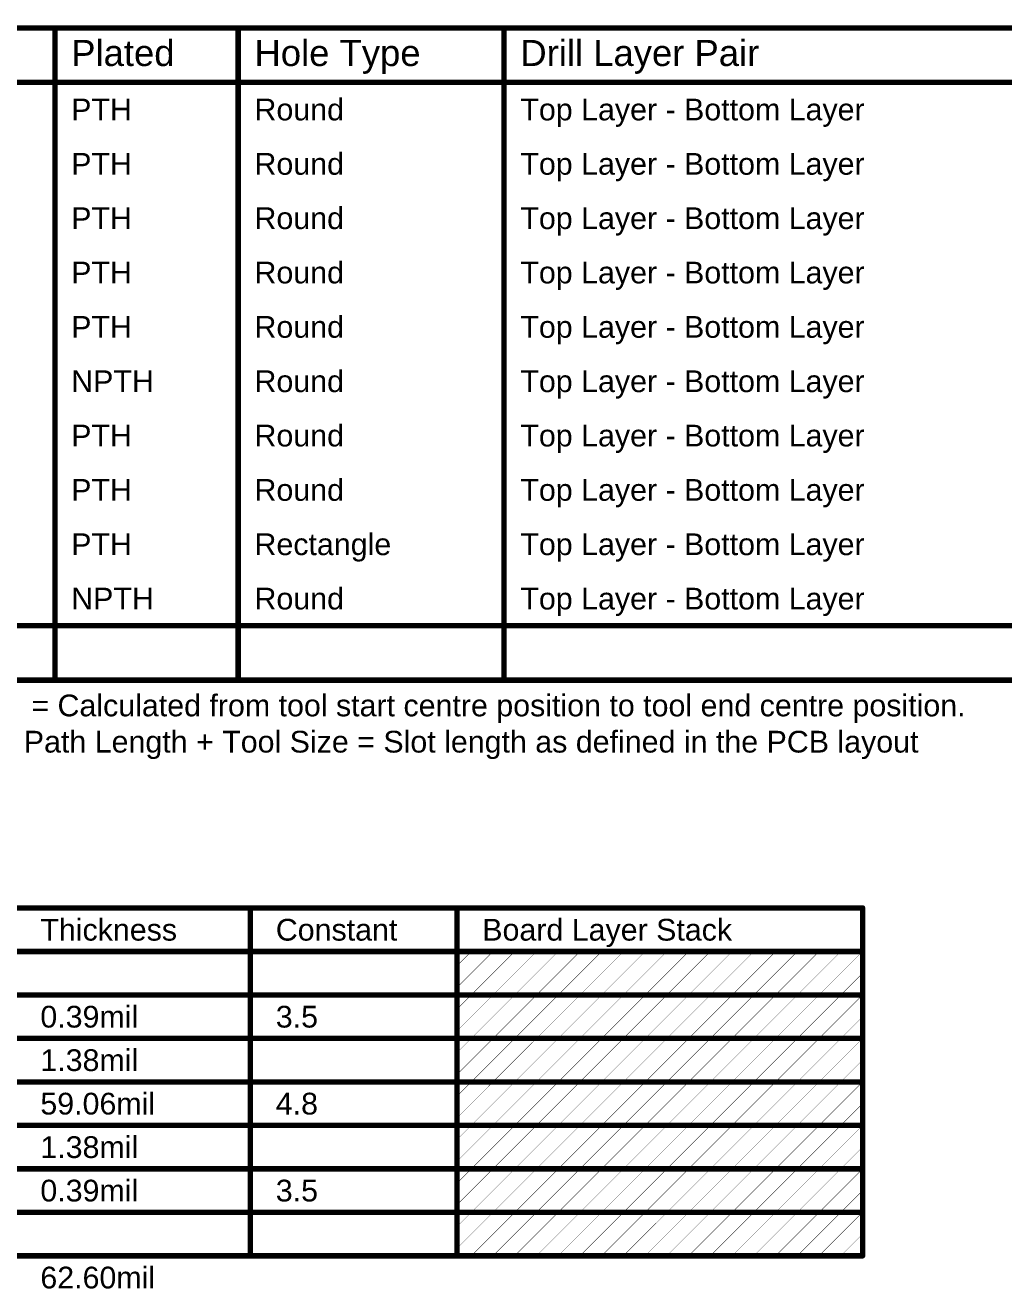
# Model space of a CAD drawing. Header units: inches. Extents: x 0 to 355, y -10 to 78.
# Drawn here: x 156.7 to 225.3, y -10.2 to 78.4 of the extents above; entities that cross this region are included whole.
import ezdxf

# ---------------------------------------------------------------- set-up
doc = ezdxf.new("R2010")
doc.units = ezdxf.units.IN
doc.layers.add('Drill Drawing', color=1, linetype='Continuous')
doc.layers.add('Fabrication', color=76, linetype='Continuous')
doc.styles.add('Arial', font='', dxfattribs={"height": 0.2})
doc.styles.get('Arial').set_extended_font_data('Arial')

msp = doc.modelspace()

# ---------------------------------------------------------------- linework, layer by layer
at = {"layer": 'Drill Drawing'}
for points in [[(100.648, 78.183, 0.381, 0.381, 0), (354.577, 78.183, 0.381, 0.381, 0)], [(158.823, 32.463, 0.381, 0.381, 0), (158.823, 78.183, 0.381, 0.381, 0)], [(171.673, 32.463, 0.381, 0.381, 0), (171.673, 78.183, 0.381, 0.381, 0)], [(190.311, 32.463, 0.381, 0.381, 0), (190.311, 78.183, 0.381, 0.381, 0)], [(100.648, 74.373, 0.381, 0.381, 0), (354.577, 74.373, 0.381, 0.381, 0)], [(100.648, 36.273, 0.381, 0.381, 0), (354.577, 36.273, 0.381, 0.381, 0)], [(100.648, 32.463, 0.381, 0.381, 0), (354.577, 32.463, 0.381, 0.381, 0)]]:
    msp.add_lwpolyline(points, format="xyseb", dxfattribs=at)
for points in [[(158.728, 78.183, 0.191, 0.191, 1), (158.919, 78.183, 0.191, 0.191, 1)], [(171.577, 78.183, 0.191, 0.191, 1), (171.768, 78.183, 0.191, 0.191, 1)], [(190.216, 78.183, 0.191, 0.191, 1), (190.406, 78.183, 0.191, 0.191, 1)], [(158.728, 32.463, 0.191, 0.191, 1), (158.919, 32.463, 0.191, 0.191, 1)], [(171.577, 32.463, 0.191, 0.191, 1), (171.768, 32.463, 0.191, 0.191, 1)], [(190.216, 32.463, 0.191, 0.191, 1), (190.406, 32.463, 0.191, 0.191, 1)]]:
    msp.add_lwpolyline(points, format="xyseb", close=True, dxfattribs=at)
at = {"layer": 'Fabrication'}
for points in [[(100.16, 16.486, 0.381, 0.381, 0), (215.445, 16.486, 0.381, 0.381, 0)], [(172.531, -7.898, 0.381, 0.381, 0), (172.531, 16.486, 0.381, 0.381, 0)], [(187.006, -7.898, 0.381, 0.381, 0), (187.006, 16.486, 0.381, 0.381, 0)], [(215.445, -7.898, 0.381, 0.381, 0), (215.445, 16.486, 0.381, 0.381, 0)], [(100.16, 13.438, 0.381, 0.381, 0), (215.445, 13.438, 0.381, 0.381, 0)], [(187.006, 10.906, 0.0254, 0.0254, 0), (189.537, 13.438, 0.0254, 0.0254, 0)], [(187.006, 12.43, 0.0254, 0.0254, 0), (188.013, 13.438, 0.0254, 0.0254, 0)], [(188.013, 10.39, 0.0254, 0.0254, 0), (191.061, 13.438, 0.0254, 0.0254, 0)], [(189.537, 10.39, 0.0254, 0.0254, 0), (192.585, 13.438, 0.0254, 0.0254, 0)], [(191.061, 10.39, 0.0254, 0.0254, 0), (194.109, 13.438, 0.0254, 0.0254, 0)], [(192.585, 10.39, 0.0254, 0.0254, 0), (195.633, 13.438, 0.0254, 0.0254, 0)], [(194.109, 10.39, 0.0254, 0.0254, 0), (197.157, 13.438, 0.0254, 0.0254, 0)], [(195.633, 10.39, 0.0254, 0.0254, 0), (198.681, 13.438, 0.0254, 0.0254, 0)], [(197.157, 10.39, 0.0254, 0.0254, 0), (200.205, 13.438, 0.0254, 0.0254, 0)], [(198.681, 10.39, 0.0254, 0.0254, 0), (201.729, 13.438, 0.0254, 0.0254, 0)], [(200.205, 10.39, 0.0254, 0.0254, 0), (203.253, 13.438, 0.0254, 0.0254, 0)], [(201.729, 10.39, 0.0254, 0.0254, 0), (204.777, 13.438, 0.0254, 0.0254, 0)], [(203.253, 10.39, 0.0254, 0.0254, 0), (206.301, 13.438, 0.0254, 0.0254, 0)], [(204.777, 10.39, 0.0254, 0.0254, 0), (207.825, 13.438, 0.0254, 0.0254, 0)], [(206.301, 10.39, 0.0254, 0.0254, 0), (209.349, 13.438, 0.0254, 0.0254, 0)], [(207.825, 10.39, 0.0254, 0.0254, 0), (210.873, 13.438, 0.0254, 0.0254, 0)], [(209.349, 10.39, 0.0254, 0.0254, 0), (212.397, 13.438, 0.0254, 0.0254, 0)], [(210.873, 10.39, 0.0254, 0.0254, 0), (213.921, 13.438, 0.0254, 0.0254, 0)], [(212.397, 10.39, 0.0254, 0.0254, 0), (215.445, 13.438, 0.0254, 0.0254, 0)], [(213.921, 10.39, 0.0254, 0.0254, 0), (215.445, 11.914, 0.0254, 0.0254, 0)], [(156.025, 10.39, 0.381, 0.381, 0), (172.531, 10.39, 0.381, 0.381, 0)], [(172.531, 10.39, 0.381, 0.381, 0), (187.006, 10.39, 0.381, 0.381, 0)], [(187.006, 10.39, 0.381, 0.381, 0), (215.445, 10.39, 0.381, 0.381, 0)], [(187.006, 7.858, 0.0254, 0.0254, 0), (189.537, 10.39, 0.0254, 0.0254, 0)], [(187.006, 9.382, 0.0254, 0.0254, 0), (188.013, 10.39, 0.0254, 0.0254, 0)], [(188.013, 7.342, 0.0254, 0.0254, 0), (191.061, 10.39, 0.0254, 0.0254, 0)], [(189.537, 7.342, 0.0254, 0.0254, 0), (192.585, 10.39, 0.0254, 0.0254, 0)], [(191.061, 7.342, 0.0254, 0.0254, 0), (194.109, 10.39, 0.0254, 0.0254, 0)], [(192.585, 7.342, 0.0254, 0.0254, 0), (195.633, 10.39, 0.0254, 0.0254, 0)], [(194.109, 7.342, 0.0254, 0.0254, 0), (197.157, 10.39, 0.0254, 0.0254, 0)], [(195.633, 7.342, 0.0254, 0.0254, 0), (198.681, 10.39, 0.0254, 0.0254, 0)], [(197.157, 7.342, 0.0254, 0.0254, 0), (200.205, 10.39, 0.0254, 0.0254, 0)], [(198.681, 7.342, 0.0254, 0.0254, 0), (201.729, 10.39, 0.0254, 0.0254, 0)], [(200.205, 7.342, 0.0254, 0.0254, 0), (203.253, 10.39, 0.0254, 0.0254, 0)], [(201.729, 7.342, 0.0254, 0.0254, 0), (204.777, 10.39, 0.0254, 0.0254, 0)], [(203.253, 7.342, 0.0254, 0.0254, 0), (206.301, 10.39, 0.0254, 0.0254, 0)], [(204.777, 7.342, 0.0254, 0.0254, 0), (207.825, 10.39, 0.0254, 0.0254, 0)], [(206.301, 7.342, 0.0254, 0.0254, 0), (209.349, 10.39, 0.0254, 0.0254, 0)], [(207.825, 7.342, 0.0254, 0.0254, 0), (210.873, 10.39, 0.0254, 0.0254, 0)], [(209.349, 7.342, 0.0254, 0.0254, 0), (212.397, 10.39, 0.0254, 0.0254, 0)], [(210.873, 7.342, 0.0254, 0.0254, 0), (213.921, 10.39, 0.0254, 0.0254, 0)], [(212.397, 7.342, 0.0254, 0.0254, 0), (215.445, 10.39, 0.0254, 0.0254, 0)], [(213.921, 7.342, 0.0254, 0.0254, 0), (215.445, 8.866, 0.0254, 0.0254, 0)], [(156.025, 7.342, 0.381, 0.381, 0), (172.531, 7.342, 0.381, 0.381, 0)], [(172.531, 7.342, 0.381, 0.381, 0), (187.006, 7.342, 0.381, 0.381, 0)], [(187.006, 7.342, 0.381, 0.381, 0), (215.445, 7.342, 0.381, 0.381, 0)], [(187.006, 4.81, 0.0254, 0.0254, 0), (189.537, 7.342, 0.0254, 0.0254, 0)], [(187.006, 6.334, 0.0254, 0.0254, 0), (188.013, 7.342, 0.0254, 0.0254, 0)], [(188.013, 4.294, 0.0254, 0.0254, 0), (191.061, 7.342, 0.0254, 0.0254, 0)], [(189.537, 4.294, 0.0254, 0.0254, 0), (192.585, 7.342, 0.0254, 0.0254, 0)], [(191.061, 4.294, 0.0254, 0.0254, 0), (194.109, 7.342, 0.0254, 0.0254, 0)], [(192.585, 4.294, 0.0254, 0.0254, 0), (195.633, 7.342, 0.0254, 0.0254, 0)], [(194.109, 4.294, 0.0254, 0.0254, 0), (197.157, 7.342, 0.0254, 0.0254, 0)], [(195.633, 4.294, 0.0254, 0.0254, 0), (198.681, 7.342, 0.0254, 0.0254, 0)], [(197.157, 4.294, 0.0254, 0.0254, 0), (200.205, 7.342, 0.0254, 0.0254, 0)], [(198.681, 4.294, 0.0254, 0.0254, 0), (201.729, 7.342, 0.0254, 0.0254, 0)], [(200.205, 4.294, 0.0254, 0.0254, 0), (203.253, 7.342, 0.0254, 0.0254, 0)], [(201.729, 4.294, 0.0254, 0.0254, 0), (204.777, 7.342, 0.0254, 0.0254, 0)], [(203.253, 4.294, 0.0254, 0.0254, 0), (206.301, 7.342, 0.0254, 0.0254, 0)], [(204.777, 4.294, 0.0254, 0.0254, 0), (207.825, 7.342, 0.0254, 0.0254, 0)], [(206.301, 4.294, 0.0254, 0.0254, 0), (209.349, 7.342, 0.0254, 0.0254, 0)], [(207.825, 4.294, 0.0254, 0.0254, 0), (210.873, 7.342, 0.0254, 0.0254, 0)], [(209.349, 4.294, 0.0254, 0.0254, 0), (212.397, 7.342, 0.0254, 0.0254, 0)], [(210.873, 4.294, 0.0254, 0.0254, 0), (213.921, 7.342, 0.0254, 0.0254, 0)], [(212.397, 4.294, 0.0254, 0.0254, 0), (215.445, 7.342, 0.0254, 0.0254, 0)], [(213.921, 4.294, 0.0254, 0.0254, 0), (215.445, 5.818, 0.0254, 0.0254, 0)], [(156.025, 4.294, 0.381, 0.381, 0), (172.531, 4.294, 0.381, 0.381, 0)], [(172.531, 4.294, 0.381, 0.381, 0), (187.006, 4.294, 0.381, 0.381, 0)], [(187.006, 4.294, 0.381, 0.381, 0), (215.445, 4.294, 0.381, 0.381, 0)], [(187.006, 1.762, 0.0254, 0.0254, 0), (189.537, 4.294, 0.0254, 0.0254, 0)], [(187.006, 3.286, 0.0254, 0.0254, 0), (188.013, 4.294, 0.0254, 0.0254, 0)], [(188.013, 1.246, 0.0254, 0.0254, 0), (191.061, 4.294, 0.0254, 0.0254, 0)], [(189.537, 1.246, 0.0254, 0.0254, 0), (192.585, 4.294, 0.0254, 0.0254, 0)], [(191.061, 1.246, 0.0254, 0.0254, 0), (194.109, 4.294, 0.0254, 0.0254, 0)], [(192.585, 1.246, 0.0254, 0.0254, 0), (195.633, 4.294, 0.0254, 0.0254, 0)], [(194.109, 1.246, 0.0254, 0.0254, 0), (197.157, 4.294, 0.0254, 0.0254, 0)], [(195.633, 1.246, 0.0254, 0.0254, 0), (198.681, 4.294, 0.0254, 0.0254, 0)], [(197.157, 1.246, 0.0254, 0.0254, 0), (200.205, 4.294, 0.0254, 0.0254, 0)], [(198.681, 1.246, 0.0254, 0.0254, 0), (201.729, 4.294, 0.0254, 0.0254, 0)], [(200.205, 1.246, 0.0254, 0.0254, 0), (203.253, 4.294, 0.0254, 0.0254, 0)], [(201.729, 1.246, 0.0254, 0.0254, 0), (204.777, 4.294, 0.0254, 0.0254, 0)], [(203.253, 1.246, 0.0254, 0.0254, 0), (206.301, 4.294, 0.0254, 0.0254, 0)], [(204.777, 1.246, 0.0254, 0.0254, 0), (207.825, 4.294, 0.0254, 0.0254, 0)], [(206.301, 1.246, 0.0254, 0.0254, 0), (209.349, 4.294, 0.0254, 0.0254, 0)], [(207.825, 1.246, 0.0254, 0.0254, 0), (210.873, 4.294, 0.0254, 0.0254, 0)], [(209.349, 1.246, 0.0254, 0.0254, 0), (212.397, 4.294, 0.0254, 0.0254, 0)], [(210.873, 1.246, 0.0254, 0.0254, 0), (213.921, 4.294, 0.0254, 0.0254, 0)], [(212.397, 1.246, 0.0254, 0.0254, 0), (215.445, 4.294, 0.0254, 0.0254, 0)], [(213.921, 1.246, 0.0254, 0.0254, 0), (215.445, 2.77, 0.0254, 0.0254, 0)], [(156.025, 1.246, 0.381, 0.381, 0), (172.531, 1.246, 0.381, 0.381, 0)], [(172.531, 1.246, 0.381, 0.381, 0), (187.006, 1.246, 0.381, 0.381, 0)], [(187.006, 1.246, 0.381, 0.381, 0), (215.445, 1.246, 0.381, 0.381, 0)], [(187.006, -1.286, 0.0254, 0.0254, 0), (189.537, 1.246, 0.0254, 0.0254, 0)], [(187.006, 0.238, 0.0254, 0.0254, 0), (188.013, 1.246, 0.0254, 0.0254, 0)], [(188.013, -1.802, 0.0254, 0.0254, 0), (191.061, 1.246, 0.0254, 0.0254, 0)], [(189.537, -1.802, 0.0254, 0.0254, 0), (192.585, 1.246, 0.0254, 0.0254, 0)], [(191.061, -1.802, 0.0254, 0.0254, 0), (194.109, 1.246, 0.0254, 0.0254, 0)], [(192.585, -1.802, 0.0254, 0.0254, 0), (195.633, 1.246, 0.0254, 0.0254, 0)], [(194.109, -1.802, 0.0254, 0.0254, 0), (197.157, 1.246, 0.0254, 0.0254, 0)], [(195.633, -1.802, 0.0254, 0.0254, 0), (198.681, 1.246, 0.0254, 0.0254, 0)], [(197.157, -1.802, 0.0254, 0.0254, 0), (200.205, 1.246, 0.0254, 0.0254, 0)], [(198.681, -1.802, 0.0254, 0.0254, 0), (201.729, 1.246, 0.0254, 0.0254, 0)], [(200.205, -1.802, 0.0254, 0.0254, 0), (203.253, 1.246, 0.0254, 0.0254, 0)], [(201.729, -1.802, 0.0254, 0.0254, 0), (204.777, 1.246, 0.0254, 0.0254, 0)], [(203.253, -1.802, 0.0254, 0.0254, 0), (206.301, 1.246, 0.0254, 0.0254, 0)], [(204.777, -1.802, 0.0254, 0.0254, 0), (207.825, 1.246, 0.0254, 0.0254, 0)], [(206.301, -1.802, 0.0254, 0.0254, 0), (209.349, 1.246, 0.0254, 0.0254, 0)], [(207.825, -1.802, 0.0254, 0.0254, 0), (210.873, 1.246, 0.0254, 0.0254, 0)], [(209.349, -1.802, 0.0254, 0.0254, 0), (212.397, 1.246, 0.0254, 0.0254, 0)], [(210.873, -1.802, 0.0254, 0.0254, 0), (213.921, 1.246, 0.0254, 0.0254, 0)], [(212.397, -1.802, 0.0254, 0.0254, 0), (215.445, 1.246, 0.0254, 0.0254, 0)], [(213.921, -1.802, 0.0254, 0.0254, 0), (215.445, -0.278, 0.0254, 0.0254, 0)], [(156.025, -1.802, 0.381, 0.381, 0), (172.531, -1.802, 0.381, 0.381, 0)], [(172.531, -1.802, 0.381, 0.381, 0), (187.006, -1.802, 0.381, 0.381, 0)], [(187.006, -1.802, 0.381, 0.381, 0), (215.445, -1.802, 0.381, 0.381, 0)], [(187.006, -4.334, 0.0254, 0.0254, 0), (189.537, -1.802, 0.0254, 0.0254, 0)], [(187.006, -2.81, 0.0254, 0.0254, 0), (188.013, -1.802, 0.0254, 0.0254, 0)], [(188.013, -4.85, 0.0254, 0.0254, 0), (191.061, -1.802, 0.0254, 0.0254, 0)], [(189.537, -4.85, 0.0254, 0.0254, 0), (192.585, -1.802, 0.0254, 0.0254, 0)], [(191.061, -4.85, 0.0254, 0.0254, 0), (194.109, -1.802, 0.0254, 0.0254, 0)], [(192.585, -4.85, 0.0254, 0.0254, 0), (195.633, -1.802, 0.0254, 0.0254, 0)], [(194.109, -4.85, 0.0254, 0.0254, 0), (197.157, -1.802, 0.0254, 0.0254, 0)], [(195.633, -4.85, 0.0254, 0.0254, 0), (198.681, -1.802, 0.0254, 0.0254, 0)], [(197.157, -4.85, 0.0254, 0.0254, 0), (200.205, -1.802, 0.0254, 0.0254, 0)], [(198.681, -4.85, 0.0254, 0.0254, 0), (201.729, -1.802, 0.0254, 0.0254, 0)], [(200.205, -4.85, 0.0254, 0.0254, 0), (203.253, -1.802, 0.0254, 0.0254, 0)], [(201.729, -4.85, 0.0254, 0.0254, 0), (204.777, -1.802, 0.0254, 0.0254, 0)], [(203.253, -4.85, 0.0254, 0.0254, 0), (206.301, -1.802, 0.0254, 0.0254, 0)], [(204.777, -4.85, 0.0254, 0.0254, 0), (207.825, -1.802, 0.0254, 0.0254, 0)], [(206.301, -4.85, 0.0254, 0.0254, 0), (209.349, -1.802, 0.0254, 0.0254, 0)], [(207.825, -4.85, 0.0254, 0.0254, 0), (210.873, -1.802, 0.0254, 0.0254, 0)], [(209.349, -4.85, 0.0254, 0.0254, 0), (212.397, -1.802, 0.0254, 0.0254, 0)], [(210.873, -4.85, 0.0254, 0.0254, 0), (213.921, -1.802, 0.0254, 0.0254, 0)], [(212.397, -4.85, 0.0254, 0.0254, 0), (215.445, -1.802, 0.0254, 0.0254, 0)], [(213.921, -4.85, 0.0254, 0.0254, 0), (215.445, -3.326, 0.0254, 0.0254, 0)], [(156.025, -4.85, 0.381, 0.381, 0), (172.531, -4.85, 0.381, 0.381, 0)], [(172.531, -4.85, 0.381, 0.381, 0), (187.006, -4.85, 0.381, 0.381, 0)], [(187.006, -4.85, 0.381, 0.381, 0), (215.445, -4.85, 0.381, 0.381, 0)], [(187.006, -7.382, 0.0254, 0.0254, 0), (189.537, -4.85, 0.0254, 0.0254, 0)], [(187.006, -5.858, 0.0254, 0.0254, 0), (188.013, -4.85, 0.0254, 0.0254, 0)], [(188.013, -7.898, 0.0254, 0.0254, 0), (191.061, -4.85, 0.0254, 0.0254, 0)], [(189.537, -7.898, 0.0254, 0.0254, 0), (192.585, -4.85, 0.0254, 0.0254, 0)], [(191.061, -7.898, 0.0254, 0.0254, 0), (194.109, -4.85, 0.0254, 0.0254, 0)], [(192.585, -7.898, 0.0254, 0.0254, 0), (195.633, -4.85, 0.0254, 0.0254, 0)], [(194.109, -7.898, 0.0254, 0.0254, 0), (197.157, -4.85, 0.0254, 0.0254, 0)], [(195.633, -7.898, 0.0254, 0.0254, 0), (198.681, -4.85, 0.0254, 0.0254, 0)], [(197.157, -7.898, 0.0254, 0.0254, 0), (200.205, -4.85, 0.0254, 0.0254, 0)], [(198.681, -7.898, 0.0254, 0.0254, 0), (201.729, -4.85, 0.0254, 0.0254, 0)], [(200.205, -7.898, 0.0254, 0.0254, 0), (203.253, -4.85, 0.0254, 0.0254, 0)], [(201.729, -7.898, 0.0254, 0.0254, 0), (204.777, -4.85, 0.0254, 0.0254, 0)], [(203.253, -7.898, 0.0254, 0.0254, 0), (206.301, -4.85, 0.0254, 0.0254, 0)], [(204.777, -7.898, 0.0254, 0.0254, 0), (207.825, -4.85, 0.0254, 0.0254, 0)], [(206.301, -7.898, 0.0254, 0.0254, 0), (209.349, -4.85, 0.0254, 0.0254, 0)], [(207.825, -7.898, 0.0254, 0.0254, 0), (210.873, -4.85, 0.0254, 0.0254, 0)], [(209.349, -7.898, 0.0254, 0.0254, 0), (212.397, -4.85, 0.0254, 0.0254, 0)], [(210.873, -7.898, 0.0254, 0.0254, 0), (213.921, -4.85, 0.0254, 0.0254, 0)], [(212.397, -7.898, 0.0254, 0.0254, 0), (215.445, -4.85, 0.0254, 0.0254, 0)], [(213.921, -7.898, 0.0254, 0.0254, 0), (215.445, -6.374, 0.0254, 0.0254, 0)], [(156.025, -7.898, 0.381, 0.381, 0), (172.531, -7.898, 0.381, 0.381, 0)], [(172.531, -7.898, 0.381, 0.381, 0), (187.006, -7.898, 0.381, 0.381, 0)], [(187.006, -7.898, 0.381, 0.381, 0), (215.445, -7.898, 0.381, 0.381, 0)]]:
    msp.add_lwpolyline(points, format="xyseb", dxfattribs=at)
for points in [[(172.436, 16.486, 0.191, 0.191, 1), (172.626, 16.486, 0.191, 0.191, 1)], [(186.91, 16.486, 0.191, 0.191, 1), (187.101, 16.486, 0.191, 0.191, 1)], [(215.35, 16.486, 0.191, 0.191, 1), (215.541, 16.486, 0.191, 0.191, 1)], [(215.35, 16.486, 0.191, 0.191, 1), (215.541, 16.486, 0.191, 0.191, 1)], [(188.007, 13.438, 0.0127, 0.0127, 1), (188.02, 13.438, 0.0127, 0.0127, 1)], [(189.531, 13.438, 0.0127, 0.0127, 1), (189.544, 13.438, 0.0127, 0.0127, 1)], [(191.055, 13.438, 0.0127, 0.0127, 1), (191.068, 13.438, 0.0127, 0.0127, 1)], [(192.579, 13.438, 0.0127, 0.0127, 1), (192.592, 13.438, 0.0127, 0.0127, 1)], [(194.103, 13.438, 0.0127, 0.0127, 1), (194.116, 13.438, 0.0127, 0.0127, 1)], [(195.627, 13.438, 0.0127, 0.0127, 1), (195.64, 13.438, 0.0127, 0.0127, 1)], [(197.151, 13.438, 0.0127, 0.0127, 1), (197.164, 13.438, 0.0127, 0.0127, 1)], [(198.675, 13.438, 0.0127, 0.0127, 1), (198.688, 13.438, 0.0127, 0.0127, 1)], [(200.199, 13.438, 0.0127, 0.0127, 1), (200.212, 13.438, 0.0127, 0.0127, 1)], [(201.723, 13.438, 0.0127, 0.0127, 1), (201.736, 13.438, 0.0127, 0.0127, 1)], [(203.247, 13.438, 0.0127, 0.0127, 1), (203.26, 13.438, 0.0127, 0.0127, 1)], [(204.771, 13.438, 0.0127, 0.0127, 1), (204.784, 13.438, 0.0127, 0.0127, 1)], [(206.295, 13.438, 0.0127, 0.0127, 1), (206.308, 13.438, 0.0127, 0.0127, 1)], [(207.819, 13.438, 0.0127, 0.0127, 1), (207.832, 13.438, 0.0127, 0.0127, 1)], [(209.343, 13.438, 0.0127, 0.0127, 1), (209.356, 13.438, 0.0127, 0.0127, 1)], [(210.867, 13.438, 0.0127, 0.0127, 1), (210.88, 13.438, 0.0127, 0.0127, 1)], [(212.391, 13.438, 0.0127, 0.0127, 1), (212.404, 13.438, 0.0127, 0.0127, 1)], [(213.915, 13.438, 0.0127, 0.0127, 1), (213.928, 13.438, 0.0127, 0.0127, 1)], [(215.35, 13.438, 0.191, 0.191, 1), (215.541, 13.438, 0.191, 0.191, 1)], [(215.439, 13.438, 0.0127, 0.0127, 1), (215.452, 13.438, 0.0127, 0.0127, 1)], [(186.999, 12.43, 0.0127, 0.0127, 1), (187.012, 12.43, 0.0127, 0.0127, 1)], [(215.439, 11.914, 0.0127, 0.0127, 1), (215.452, 11.914, 0.0127, 0.0127, 1)], [(186.999, 10.906, 0.0127, 0.0127, 1), (187.012, 10.906, 0.0127, 0.0127, 1)], [(172.436, 10.39, 0.191, 0.191, 1), (172.626, 10.39, 0.191, 0.191, 1)], [(172.436, 10.39, 0.191, 0.191, 1), (172.626, 10.39, 0.191, 0.191, 1)], [(186.91, 10.39, 0.191, 0.191, 1), (187.101, 10.39, 0.191, 0.191, 1)], [(186.91, 10.39, 0.191, 0.191, 1), (187.101, 10.39, 0.191, 0.191, 1)], [(188.007, 10.39, 0.0127, 0.0127, 1), (188.02, 10.39, 0.0127, 0.0127, 1)], [(188.007, 10.39, 0.0127, 0.0127, 1), (188.02, 10.39, 0.0127, 0.0127, 1)], [(189.531, 10.39, 0.0127, 0.0127, 1), (189.544, 10.39, 0.0127, 0.0127, 1)], [(189.531, 10.39, 0.0127, 0.0127, 1), (189.544, 10.39, 0.0127, 0.0127, 1)], [(191.055, 10.39, 0.0127, 0.0127, 1), (191.068, 10.39, 0.0127, 0.0127, 1)], [(191.055, 10.39, 0.0127, 0.0127, 1), (191.068, 10.39, 0.0127, 0.0127, 1)], [(192.579, 10.39, 0.0127, 0.0127, 1), (192.592, 10.39, 0.0127, 0.0127, 1)], [(192.579, 10.39, 0.0127, 0.0127, 1), (192.592, 10.39, 0.0127, 0.0127, 1)], [(194.103, 10.39, 0.0127, 0.0127, 1), (194.116, 10.39, 0.0127, 0.0127, 1)], [(194.103, 10.39, 0.0127, 0.0127, 1), (194.116, 10.39, 0.0127, 0.0127, 1)], [(195.627, 10.39, 0.0127, 0.0127, 1), (195.64, 10.39, 0.0127, 0.0127, 1)], [(195.627, 10.39, 0.0127, 0.0127, 1), (195.64, 10.39, 0.0127, 0.0127, 1)], [(197.151, 10.39, 0.0127, 0.0127, 1), (197.164, 10.39, 0.0127, 0.0127, 1)], [(197.151, 10.39, 0.0127, 0.0127, 1), (197.164, 10.39, 0.0127, 0.0127, 1)], [(198.675, 10.39, 0.0127, 0.0127, 1), (198.688, 10.39, 0.0127, 0.0127, 1)], [(198.675, 10.39, 0.0127, 0.0127, 1), (198.688, 10.39, 0.0127, 0.0127, 1)], [(200.199, 10.39, 0.0127, 0.0127, 1), (200.212, 10.39, 0.0127, 0.0127, 1)], [(200.199, 10.39, 0.0127, 0.0127, 1), (200.212, 10.39, 0.0127, 0.0127, 1)], [(201.723, 10.39, 0.0127, 0.0127, 1), (201.736, 10.39, 0.0127, 0.0127, 1)], [(201.723, 10.39, 0.0127, 0.0127, 1), (201.736, 10.39, 0.0127, 0.0127, 1)], [(203.247, 10.39, 0.0127, 0.0127, 1), (203.26, 10.39, 0.0127, 0.0127, 1)], [(203.247, 10.39, 0.0127, 0.0127, 1), (203.26, 10.39, 0.0127, 0.0127, 1)], [(204.771, 10.39, 0.0127, 0.0127, 1), (204.784, 10.39, 0.0127, 0.0127, 1)], [(204.771, 10.39, 0.0127, 0.0127, 1), (204.784, 10.39, 0.0127, 0.0127, 1)], [(206.295, 10.39, 0.0127, 0.0127, 1), (206.308, 10.39, 0.0127, 0.0127, 1)], [(206.295, 10.39, 0.0127, 0.0127, 1), (206.308, 10.39, 0.0127, 0.0127, 1)], [(207.819, 10.39, 0.0127, 0.0127, 1), (207.832, 10.39, 0.0127, 0.0127, 1)], [(207.819, 10.39, 0.0127, 0.0127, 1), (207.832, 10.39, 0.0127, 0.0127, 1)], [(209.343, 10.39, 0.0127, 0.0127, 1), (209.356, 10.39, 0.0127, 0.0127, 1)], [(209.343, 10.39, 0.0127, 0.0127, 1), (209.356, 10.39, 0.0127, 0.0127, 1)], [(210.867, 10.39, 0.0127, 0.0127, 1), (210.88, 10.39, 0.0127, 0.0127, 1)], [(210.867, 10.39, 0.0127, 0.0127, 1), (210.88, 10.39, 0.0127, 0.0127, 1)], [(212.391, 10.39, 0.0127, 0.0127, 1), (212.404, 10.39, 0.0127, 0.0127, 1)], [(212.391, 10.39, 0.0127, 0.0127, 1), (212.404, 10.39, 0.0127, 0.0127, 1)], [(213.915, 10.39, 0.0127, 0.0127, 1), (213.928, 10.39, 0.0127, 0.0127, 1)], [(213.915, 10.39, 0.0127, 0.0127, 1), (213.928, 10.39, 0.0127, 0.0127, 1)], [(215.35, 10.39, 0.191, 0.191, 1), (215.541, 10.39, 0.191, 0.191, 1)], [(215.439, 10.39, 0.0127, 0.0127, 1), (215.452, 10.39, 0.0127, 0.0127, 1)], [(186.999, 9.382, 0.0127, 0.0127, 1), (187.012, 9.382, 0.0127, 0.0127, 1)], [(215.439, 8.866, 0.0127, 0.0127, 1), (215.452, 8.866, 0.0127, 0.0127, 1)], [(172.436, 7.342, 0.191, 0.191, 1), (172.626, 7.342, 0.191, 0.191, 1)], [(172.436, 7.342, 0.191, 0.191, 1), (172.626, 7.342, 0.191, 0.191, 1)], [(186.91, 7.342, 0.191, 0.191, 1), (187.101, 7.342, 0.191, 0.191, 1)], [(186.91, 7.342, 0.191, 0.191, 1), (187.101, 7.342, 0.191, 0.191, 1)], [(186.999, 7.858, 0.0127, 0.0127, 1), (187.012, 7.858, 0.0127, 0.0127, 1)], [(188.007, 7.342, 0.0127, 0.0127, 1), (188.02, 7.342, 0.0127, 0.0127, 1)], [(188.007, 7.342, 0.0127, 0.0127, 1), (188.02, 7.342, 0.0127, 0.0127, 1)], [(189.531, 7.342, 0.0127, 0.0127, 1), (189.544, 7.342, 0.0127, 0.0127, 1)], [(189.531, 7.342, 0.0127, 0.0127, 1), (189.544, 7.342, 0.0127, 0.0127, 1)], [(191.055, 7.342, 0.0127, 0.0127, 1), (191.068, 7.342, 0.0127, 0.0127, 1)], [(191.055, 7.342, 0.0127, 0.0127, 1), (191.068, 7.342, 0.0127, 0.0127, 1)], [(192.579, 7.342, 0.0127, 0.0127, 1), (192.592, 7.342, 0.0127, 0.0127, 1)], [(192.579, 7.342, 0.0127, 0.0127, 1), (192.592, 7.342, 0.0127, 0.0127, 1)], [(194.103, 7.342, 0.0127, 0.0127, 1), (194.116, 7.342, 0.0127, 0.0127, 1)], [(194.103, 7.342, 0.0127, 0.0127, 1), (194.116, 7.342, 0.0127, 0.0127, 1)], [(195.627, 7.342, 0.0127, 0.0127, 1), (195.64, 7.342, 0.0127, 0.0127, 1)], [(195.627, 7.342, 0.0127, 0.0127, 1), (195.64, 7.342, 0.0127, 0.0127, 1)], [(197.151, 7.342, 0.0127, 0.0127, 1), (197.164, 7.342, 0.0127, 0.0127, 1)], [(197.151, 7.342, 0.0127, 0.0127, 1), (197.164, 7.342, 0.0127, 0.0127, 1)], [(198.675, 7.342, 0.0127, 0.0127, 1), (198.688, 7.342, 0.0127, 0.0127, 1)], [(198.675, 7.342, 0.0127, 0.0127, 1), (198.688, 7.342, 0.0127, 0.0127, 1)], [(200.199, 7.342, 0.0127, 0.0127, 1), (200.212, 7.342, 0.0127, 0.0127, 1)], [(200.199, 7.342, 0.0127, 0.0127, 1), (200.212, 7.342, 0.0127, 0.0127, 1)], [(201.723, 7.342, 0.0127, 0.0127, 1), (201.736, 7.342, 0.0127, 0.0127, 1)], [(201.723, 7.342, 0.0127, 0.0127, 1), (201.736, 7.342, 0.0127, 0.0127, 1)], [(203.247, 7.342, 0.0127, 0.0127, 1), (203.26, 7.342, 0.0127, 0.0127, 1)], [(203.247, 7.342, 0.0127, 0.0127, 1), (203.26, 7.342, 0.0127, 0.0127, 1)], [(204.771, 7.342, 0.0127, 0.0127, 1), (204.784, 7.342, 0.0127, 0.0127, 1)], [(204.771, 7.342, 0.0127, 0.0127, 1), (204.784, 7.342, 0.0127, 0.0127, 1)], [(206.295, 7.342, 0.0127, 0.0127, 1), (206.308, 7.342, 0.0127, 0.0127, 1)], [(206.295, 7.342, 0.0127, 0.0127, 1), (206.308, 7.342, 0.0127, 0.0127, 1)], [(207.819, 7.342, 0.0127, 0.0127, 1), (207.832, 7.342, 0.0127, 0.0127, 1)], [(207.819, 7.342, 0.0127, 0.0127, 1), (207.832, 7.342, 0.0127, 0.0127, 1)], [(209.343, 7.342, 0.0127, 0.0127, 1), (209.356, 7.342, 0.0127, 0.0127, 1)], [(209.343, 7.342, 0.0127, 0.0127, 1), (209.356, 7.342, 0.0127, 0.0127, 1)], [(210.867, 7.342, 0.0127, 0.0127, 1), (210.88, 7.342, 0.0127, 0.0127, 1)], [(210.867, 7.342, 0.0127, 0.0127, 1), (210.88, 7.342, 0.0127, 0.0127, 1)], [(212.391, 7.342, 0.0127, 0.0127, 1), (212.404, 7.342, 0.0127, 0.0127, 1)], [(212.391, 7.342, 0.0127, 0.0127, 1), (212.404, 7.342, 0.0127, 0.0127, 1)], [(213.915, 7.342, 0.0127, 0.0127, 1), (213.928, 7.342, 0.0127, 0.0127, 1)], [(213.915, 7.342, 0.0127, 0.0127, 1), (213.928, 7.342, 0.0127, 0.0127, 1)], [(215.35, 7.342, 0.191, 0.191, 1), (215.541, 7.342, 0.191, 0.191, 1)], [(215.439, 7.342, 0.0127, 0.0127, 1), (215.452, 7.342, 0.0127, 0.0127, 1)], [(186.999, 6.334, 0.0127, 0.0127, 1), (187.012, 6.334, 0.0127, 0.0127, 1)], [(215.439, 5.818, 0.0127, 0.0127, 1), (215.452, 5.818, 0.0127, 0.0127, 1)], [(172.436, 4.294, 0.191, 0.191, 1), (172.626, 4.294, 0.191, 0.191, 1)], [(172.436, 4.294, 0.191, 0.191, 1), (172.626, 4.294, 0.191, 0.191, 1)], [(186.91, 4.294, 0.191, 0.191, 1), (187.101, 4.294, 0.191, 0.191, 1)], [(186.91, 4.294, 0.191, 0.191, 1), (187.101, 4.294, 0.191, 0.191, 1)], [(186.999, 4.81, 0.0127, 0.0127, 1), (187.012, 4.81, 0.0127, 0.0127, 1)], [(215.35, 4.294, 0.191, 0.191, 1), (215.541, 4.294, 0.191, 0.191, 1)], [(188.007, 4.294, 0.0127, 0.0127, 1), (188.02, 4.294, 0.0127, 0.0127, 1)], [(188.007, 4.294, 0.0127, 0.0127, 1), (188.02, 4.294, 0.0127, 0.0127, 1)], [(189.531, 4.294, 0.0127, 0.0127, 1), (189.544, 4.294, 0.0127, 0.0127, 1)], [(189.531, 4.294, 0.0127, 0.0127, 1), (189.544, 4.294, 0.0127, 0.0127, 1)], [(191.055, 4.294, 0.0127, 0.0127, 1), (191.068, 4.294, 0.0127, 0.0127, 1)], [(191.055, 4.294, 0.0127, 0.0127, 1), (191.068, 4.294, 0.0127, 0.0127, 1)], [(192.579, 4.294, 0.0127, 0.0127, 1), (192.592, 4.294, 0.0127, 0.0127, 1)], [(192.579, 4.294, 0.0127, 0.0127, 1), (192.592, 4.294, 0.0127, 0.0127, 1)], [(194.103, 4.294, 0.0127, 0.0127, 1), (194.116, 4.294, 0.0127, 0.0127, 1)], [(194.103, 4.294, 0.0127, 0.0127, 1), (194.116, 4.294, 0.0127, 0.0127, 1)], [(195.627, 4.294, 0.0127, 0.0127, 1), (195.64, 4.294, 0.0127, 0.0127, 1)], [(195.627, 4.294, 0.0127, 0.0127, 1), (195.64, 4.294, 0.0127, 0.0127, 1)], [(197.151, 4.294, 0.0127, 0.0127, 1), (197.164, 4.294, 0.0127, 0.0127, 1)], [(197.151, 4.294, 0.0127, 0.0127, 1), (197.164, 4.294, 0.0127, 0.0127, 1)], [(198.675, 4.294, 0.0127, 0.0127, 1), (198.688, 4.294, 0.0127, 0.0127, 1)], [(198.675, 4.294, 0.0127, 0.0127, 1), (198.688, 4.294, 0.0127, 0.0127, 1)], [(200.199, 4.294, 0.0127, 0.0127, 1), (200.212, 4.294, 0.0127, 0.0127, 1)], [(200.199, 4.294, 0.0127, 0.0127, 1), (200.212, 4.294, 0.0127, 0.0127, 1)], [(201.723, 4.294, 0.0127, 0.0127, 1), (201.736, 4.294, 0.0127, 0.0127, 1)], [(201.723, 4.294, 0.0127, 0.0127, 1), (201.736, 4.294, 0.0127, 0.0127, 1)], [(203.247, 4.294, 0.0127, 0.0127, 1), (203.26, 4.294, 0.0127, 0.0127, 1)], [(203.247, 4.294, 0.0127, 0.0127, 1), (203.26, 4.294, 0.0127, 0.0127, 1)], [(204.771, 4.294, 0.0127, 0.0127, 1), (204.784, 4.294, 0.0127, 0.0127, 1)], [(204.771, 4.294, 0.0127, 0.0127, 1), (204.784, 4.294, 0.0127, 0.0127, 1)], [(206.295, 4.294, 0.0127, 0.0127, 1), (206.308, 4.294, 0.0127, 0.0127, 1)], [(206.295, 4.294, 0.0127, 0.0127, 1), (206.308, 4.294, 0.0127, 0.0127, 1)], [(207.819, 4.294, 0.0127, 0.0127, 1), (207.832, 4.294, 0.0127, 0.0127, 1)], [(207.819, 4.294, 0.0127, 0.0127, 1), (207.832, 4.294, 0.0127, 0.0127, 1)], [(209.343, 4.294, 0.0127, 0.0127, 1), (209.356, 4.294, 0.0127, 0.0127, 1)], [(209.343, 4.294, 0.0127, 0.0127, 1), (209.356, 4.294, 0.0127, 0.0127, 1)], [(210.867, 4.294, 0.0127, 0.0127, 1), (210.88, 4.294, 0.0127, 0.0127, 1)], [(210.867, 4.294, 0.0127, 0.0127, 1), (210.88, 4.294, 0.0127, 0.0127, 1)], [(212.391, 4.294, 0.0127, 0.0127, 1), (212.404, 4.294, 0.0127, 0.0127, 1)], [(212.391, 4.294, 0.0127, 0.0127, 1), (212.404, 4.294, 0.0127, 0.0127, 1)], [(213.915, 4.294, 0.0127, 0.0127, 1), (213.928, 4.294, 0.0127, 0.0127, 1)], [(213.915, 4.294, 0.0127, 0.0127, 1), (213.928, 4.294, 0.0127, 0.0127, 1)], [(215.439, 4.294, 0.0127, 0.0127, 1), (215.452, 4.294, 0.0127, 0.0127, 1)], [(186.999, 3.286, 0.0127, 0.0127, 1), (187.012, 3.286, 0.0127, 0.0127, 1)], [(215.439, 2.77, 0.0127, 0.0127, 1), (215.452, 2.77, 0.0127, 0.0127, 1)], [(186.999, 1.762, 0.0127, 0.0127, 1), (187.012, 1.762, 0.0127, 0.0127, 1)], [(172.436, 1.246, 0.191, 0.191, 1), (172.626, 1.246, 0.191, 0.191, 1)], [(172.436, 1.246, 0.191, 0.191, 1), (172.626, 1.246, 0.191, 0.191, 1)], [(186.91, 1.246, 0.191, 0.191, 1), (187.101, 1.246, 0.191, 0.191, 1)], [(186.91, 1.246, 0.191, 0.191, 1), (187.101, 1.246, 0.191, 0.191, 1)], [(188.007, 1.246, 0.0127, 0.0127, 1), (188.02, 1.246, 0.0127, 0.0127, 1)], [(188.007, 1.246, 0.0127, 0.0127, 1), (188.02, 1.246, 0.0127, 0.0127, 1)], [(189.531, 1.246, 0.0127, 0.0127, 1), (189.544, 1.246, 0.0127, 0.0127, 1)], [(189.531, 1.246, 0.0127, 0.0127, 1), (189.544, 1.246, 0.0127, 0.0127, 1)], [(191.055, 1.246, 0.0127, 0.0127, 1), (191.068, 1.246, 0.0127, 0.0127, 1)], [(191.055, 1.246, 0.0127, 0.0127, 1), (191.068, 1.246, 0.0127, 0.0127, 1)], [(192.579, 1.246, 0.0127, 0.0127, 1), (192.592, 1.246, 0.0127, 0.0127, 1)], [(192.579, 1.246, 0.0127, 0.0127, 1), (192.592, 1.246, 0.0127, 0.0127, 1)], [(194.103, 1.246, 0.0127, 0.0127, 1), (194.116, 1.246, 0.0127, 0.0127, 1)], [(194.103, 1.246, 0.0127, 0.0127, 1), (194.116, 1.246, 0.0127, 0.0127, 1)], [(195.627, 1.246, 0.0127, 0.0127, 1), (195.64, 1.246, 0.0127, 0.0127, 1)], [(195.627, 1.246, 0.0127, 0.0127, 1), (195.64, 1.246, 0.0127, 0.0127, 1)], [(197.151, 1.246, 0.0127, 0.0127, 1), (197.164, 1.246, 0.0127, 0.0127, 1)], [(197.151, 1.246, 0.0127, 0.0127, 1), (197.164, 1.246, 0.0127, 0.0127, 1)], [(198.675, 1.246, 0.0127, 0.0127, 1), (198.688, 1.246, 0.0127, 0.0127, 1)], [(198.675, 1.246, 0.0127, 0.0127, 1), (198.688, 1.246, 0.0127, 0.0127, 1)], [(200.199, 1.246, 0.0127, 0.0127, 1), (200.212, 1.246, 0.0127, 0.0127, 1)], [(200.199, 1.246, 0.0127, 0.0127, 1), (200.212, 1.246, 0.0127, 0.0127, 1)], [(201.723, 1.246, 0.0127, 0.0127, 1), (201.736, 1.246, 0.0127, 0.0127, 1)], [(201.723, 1.246, 0.0127, 0.0127, 1), (201.736, 1.246, 0.0127, 0.0127, 1)], [(203.247, 1.246, 0.0127, 0.0127, 1), (203.26, 1.246, 0.0127, 0.0127, 1)], [(203.247, 1.246, 0.0127, 0.0127, 1), (203.26, 1.246, 0.0127, 0.0127, 1)], [(204.771, 1.246, 0.0127, 0.0127, 1), (204.784, 1.246, 0.0127, 0.0127, 1)], [(204.771, 1.246, 0.0127, 0.0127, 1), (204.784, 1.246, 0.0127, 0.0127, 1)], [(206.295, 1.246, 0.0127, 0.0127, 1), (206.308, 1.246, 0.0127, 0.0127, 1)], [(206.295, 1.246, 0.0127, 0.0127, 1), (206.308, 1.246, 0.0127, 0.0127, 1)], [(207.819, 1.246, 0.0127, 0.0127, 1), (207.832, 1.246, 0.0127, 0.0127, 1)], [(207.819, 1.246, 0.0127, 0.0127, 1), (207.832, 1.246, 0.0127, 0.0127, 1)], [(209.343, 1.246, 0.0127, 0.0127, 1), (209.356, 1.246, 0.0127, 0.0127, 1)], [(209.343, 1.246, 0.0127, 0.0127, 1), (209.356, 1.246, 0.0127, 0.0127, 1)], [(210.867, 1.246, 0.0127, 0.0127, 1), (210.88, 1.246, 0.0127, 0.0127, 1)], [(210.867, 1.246, 0.0127, 0.0127, 1), (210.88, 1.246, 0.0127, 0.0127, 1)], [(212.391, 1.246, 0.0127, 0.0127, 1), (212.404, 1.246, 0.0127, 0.0127, 1)], [(212.391, 1.246, 0.0127, 0.0127, 1), (212.404, 1.246, 0.0127, 0.0127, 1)], [(213.915, 1.246, 0.0127, 0.0127, 1), (213.928, 1.246, 0.0127, 0.0127, 1)], [(213.915, 1.246, 0.0127, 0.0127, 1), (213.928, 1.246, 0.0127, 0.0127, 1)], [(215.35, 1.246, 0.191, 0.191, 1), (215.541, 1.246, 0.191, 0.191, 1)], [(215.439, 1.246, 0.0127, 0.0127, 1), (215.452, 1.246, 0.0127, 0.0127, 1)], [(186.999, 0.238, 0.0127, 0.0127, 1), (187.012, 0.238, 0.0127, 0.0127, 1)], [(215.439, -0.278, 0.0127, 0.0127, 1), (215.452, -0.278, 0.0127, 0.0127, 1)], [(172.436, -1.802, 0.191, 0.191, 1), (172.626, -1.802, 0.191, 0.191, 1)], [(172.436, -1.802, 0.191, 0.191, 1), (172.626, -1.802, 0.191, 0.191, 1)], [(186.91, -1.802, 0.191, 0.191, 1), (187.101, -1.802, 0.191, 0.191, 1)], [(186.91, -1.802, 0.191, 0.191, 1), (187.101, -1.802, 0.191, 0.191, 1)], [(186.999, -1.286, 0.0127, 0.0127, 1), (187.012, -1.286, 0.0127, 0.0127, 1)], [(215.35, -1.802, 0.191, 0.191, 1), (215.541, -1.802, 0.191, 0.191, 1)], [(188.007, -1.802, 0.0127, 0.0127, 1), (188.02, -1.802, 0.0127, 0.0127, 1)], [(188.007, -1.802, 0.0127, 0.0127, 1), (188.02, -1.802, 0.0127, 0.0127, 1)], [(189.531, -1.802, 0.0127, 0.0127, 1), (189.544, -1.802, 0.0127, 0.0127, 1)], [(189.531, -1.802, 0.0127, 0.0127, 1), (189.544, -1.802, 0.0127, 0.0127, 1)], [(191.055, -1.802, 0.0127, 0.0127, 1), (191.068, -1.802, 0.0127, 0.0127, 1)], [(191.055, -1.802, 0.0127, 0.0127, 1), (191.068, -1.802, 0.0127, 0.0127, 1)], [(192.579, -1.802, 0.0127, 0.0127, 1), (192.592, -1.802, 0.0127, 0.0127, 1)], [(192.579, -1.802, 0.0127, 0.0127, 1), (192.592, -1.802, 0.0127, 0.0127, 1)], [(194.103, -1.802, 0.0127, 0.0127, 1), (194.116, -1.802, 0.0127, 0.0127, 1)], [(194.103, -1.802, 0.0127, 0.0127, 1), (194.116, -1.802, 0.0127, 0.0127, 1)], [(195.627, -1.802, 0.0127, 0.0127, 1), (195.64, -1.802, 0.0127, 0.0127, 1)], [(195.627, -1.802, 0.0127, 0.0127, 1), (195.64, -1.802, 0.0127, 0.0127, 1)], [(197.151, -1.802, 0.0127, 0.0127, 1), (197.164, -1.802, 0.0127, 0.0127, 1)], [(197.151, -1.802, 0.0127, 0.0127, 1), (197.164, -1.802, 0.0127, 0.0127, 1)], [(198.675, -1.802, 0.0127, 0.0127, 1), (198.688, -1.802, 0.0127, 0.0127, 1)], [(198.675, -1.802, 0.0127, 0.0127, 1), (198.688, -1.802, 0.0127, 0.0127, 1)], [(200.199, -1.802, 0.0127, 0.0127, 1), (200.212, -1.802, 0.0127, 0.0127, 1)], [(200.199, -1.802, 0.0127, 0.0127, 1), (200.212, -1.802, 0.0127, 0.0127, 1)], [(201.723, -1.802, 0.0127, 0.0127, 1), (201.736, -1.802, 0.0127, 0.0127, 1)], [(201.723, -1.802, 0.0127, 0.0127, 1), (201.736, -1.802, 0.0127, 0.0127, 1)], [(203.247, -1.802, 0.0127, 0.0127, 1), (203.26, -1.802, 0.0127, 0.0127, 1)], [(203.247, -1.802, 0.0127, 0.0127, 1), (203.26, -1.802, 0.0127, 0.0127, 1)], [(204.771, -1.802, 0.0127, 0.0127, 1), (204.784, -1.802, 0.0127, 0.0127, 1)], [(204.771, -1.802, 0.0127, 0.0127, 1), (204.784, -1.802, 0.0127, 0.0127, 1)], [(206.295, -1.802, 0.0127, 0.0127, 1), (206.308, -1.802, 0.0127, 0.0127, 1)], [(206.295, -1.802, 0.0127, 0.0127, 1), (206.308, -1.802, 0.0127, 0.0127, 1)], [(207.819, -1.802, 0.0127, 0.0127, 1), (207.832, -1.802, 0.0127, 0.0127, 1)], [(207.819, -1.802, 0.0127, 0.0127, 1), (207.832, -1.802, 0.0127, 0.0127, 1)], [(209.343, -1.802, 0.0127, 0.0127, 1), (209.356, -1.802, 0.0127, 0.0127, 1)], [(209.343, -1.802, 0.0127, 0.0127, 1), (209.356, -1.802, 0.0127, 0.0127, 1)], [(210.867, -1.802, 0.0127, 0.0127, 1), (210.88, -1.802, 0.0127, 0.0127, 1)], [(210.867, -1.802, 0.0127, 0.0127, 1), (210.88, -1.802, 0.0127, 0.0127, 1)], [(212.391, -1.802, 0.0127, 0.0127, 1), (212.404, -1.802, 0.0127, 0.0127, 1)], [(212.391, -1.802, 0.0127, 0.0127, 1), (212.404, -1.802, 0.0127, 0.0127, 1)], [(213.915, -1.802, 0.0127, 0.0127, 1), (213.928, -1.802, 0.0127, 0.0127, 1)], [(213.915, -1.802, 0.0127, 0.0127, 1), (213.928, -1.802, 0.0127, 0.0127, 1)], [(215.439, -1.802, 0.0127, 0.0127, 1), (215.452, -1.802, 0.0127, 0.0127, 1)], [(186.999, -2.81, 0.0127, 0.0127, 1), (187.012, -2.81, 0.0127, 0.0127, 1)], [(215.439, -3.326, 0.0127, 0.0127, 1), (215.452, -3.326, 0.0127, 0.0127, 1)], [(186.999, -4.334, 0.0127, 0.0127, 1), (187.012, -4.334, 0.0127, 0.0127, 1)], [(172.436, -4.85, 0.191, 0.191, 1), (172.626, -4.85, 0.191, 0.191, 1)], [(172.436, -4.85, 0.191, 0.191, 1), (172.626, -4.85, 0.191, 0.191, 1)], [(186.91, -4.85, 0.191, 0.191, 1), (187.101, -4.85, 0.191, 0.191, 1)], [(186.91, -4.85, 0.191, 0.191, 1), (187.101, -4.85, 0.191, 0.191, 1)], [(188.007, -4.85, 0.0127, 0.0127, 1), (188.02, -4.85, 0.0127, 0.0127, 1)], [(188.007, -4.85, 0.0127, 0.0127, 1), (188.02, -4.85, 0.0127, 0.0127, 1)], [(189.531, -4.85, 0.0127, 0.0127, 1), (189.544, -4.85, 0.0127, 0.0127, 1)], [(189.531, -4.85, 0.0127, 0.0127, 1), (189.544, -4.85, 0.0127, 0.0127, 1)], [(191.055, -4.85, 0.0127, 0.0127, 1), (191.068, -4.85, 0.0127, 0.0127, 1)], [(191.055, -4.85, 0.0127, 0.0127, 1), (191.068, -4.85, 0.0127, 0.0127, 1)], [(192.579, -4.85, 0.0127, 0.0127, 1), (192.592, -4.85, 0.0127, 0.0127, 1)], [(192.579, -4.85, 0.0127, 0.0127, 1), (192.592, -4.85, 0.0127, 0.0127, 1)], [(194.103, -4.85, 0.0127, 0.0127, 1), (194.116, -4.85, 0.0127, 0.0127, 1)], [(194.103, -4.85, 0.0127, 0.0127, 1), (194.116, -4.85, 0.0127, 0.0127, 1)], [(195.627, -4.85, 0.0127, 0.0127, 1), (195.64, -4.85, 0.0127, 0.0127, 1)], [(195.627, -4.85, 0.0127, 0.0127, 1), (195.64, -4.85, 0.0127, 0.0127, 1)], [(197.151, -4.85, 0.0127, 0.0127, 1), (197.164, -4.85, 0.0127, 0.0127, 1)], [(197.151, -4.85, 0.0127, 0.0127, 1), (197.164, -4.85, 0.0127, 0.0127, 1)], [(198.675, -4.85, 0.0127, 0.0127, 1), (198.688, -4.85, 0.0127, 0.0127, 1)], [(198.675, -4.85, 0.0127, 0.0127, 1), (198.688, -4.85, 0.0127, 0.0127, 1)], [(200.199, -4.85, 0.0127, 0.0127, 1), (200.212, -4.85, 0.0127, 0.0127, 1)], [(200.199, -4.85, 0.0127, 0.0127, 1), (200.212, -4.85, 0.0127, 0.0127, 1)], [(201.723, -4.85, 0.0127, 0.0127, 1), (201.736, -4.85, 0.0127, 0.0127, 1)], [(201.723, -4.85, 0.0127, 0.0127, 1), (201.736, -4.85, 0.0127, 0.0127, 1)], [(203.247, -4.85, 0.0127, 0.0127, 1), (203.26, -4.85, 0.0127, 0.0127, 1)], [(203.247, -4.85, 0.0127, 0.0127, 1), (203.26, -4.85, 0.0127, 0.0127, 1)], [(204.771, -4.85, 0.0127, 0.0127, 1), (204.784, -4.85, 0.0127, 0.0127, 1)], [(204.771, -4.85, 0.0127, 0.0127, 1), (204.784, -4.85, 0.0127, 0.0127, 1)], [(206.295, -4.85, 0.0127, 0.0127, 1), (206.308, -4.85, 0.0127, 0.0127, 1)], [(206.295, -4.85, 0.0127, 0.0127, 1), (206.308, -4.85, 0.0127, 0.0127, 1)], [(207.819, -4.85, 0.0127, 0.0127, 1), (207.832, -4.85, 0.0127, 0.0127, 1)], [(207.819, -4.85, 0.0127, 0.0127, 1), (207.832, -4.85, 0.0127, 0.0127, 1)], [(209.343, -4.85, 0.0127, 0.0127, 1), (209.356, -4.85, 0.0127, 0.0127, 1)], [(209.343, -4.85, 0.0127, 0.0127, 1), (209.356, -4.85, 0.0127, 0.0127, 1)], [(210.867, -4.85, 0.0127, 0.0127, 1), (210.88, -4.85, 0.0127, 0.0127, 1)], [(210.867, -4.85, 0.0127, 0.0127, 1), (210.88, -4.85, 0.0127, 0.0127, 1)], [(212.391, -4.85, 0.0127, 0.0127, 1), (212.404, -4.85, 0.0127, 0.0127, 1)], [(212.391, -4.85, 0.0127, 0.0127, 1), (212.404, -4.85, 0.0127, 0.0127, 1)], [(213.915, -4.85, 0.0127, 0.0127, 1), (213.928, -4.85, 0.0127, 0.0127, 1)], [(213.915, -4.85, 0.0127, 0.0127, 1), (213.928, -4.85, 0.0127, 0.0127, 1)], [(215.35, -4.85, 0.191, 0.191, 1), (215.541, -4.85, 0.191, 0.191, 1)], [(215.439, -4.85, 0.0127, 0.0127, 1), (215.452, -4.85, 0.0127, 0.0127, 1)], [(186.999, -5.858, 0.0127, 0.0127, 1), (187.012, -5.858, 0.0127, 0.0127, 1)], [(215.439, -6.374, 0.0127, 0.0127, 1), (215.452, -6.374, 0.0127, 0.0127, 1)], [(172.436, -7.898, 0.191, 0.191, 1), (172.626, -7.898, 0.191, 0.191, 1)], [(172.436, -7.898, 0.191, 0.191, 1), (172.626, -7.898, 0.191, 0.191, 1)], [(172.436, -7.898, 0.191, 0.191, 1), (172.626, -7.898, 0.191, 0.191, 1)], [(186.91, -7.898, 0.191, 0.191, 1), (187.101, -7.898, 0.191, 0.191, 1)], [(186.91, -7.898, 0.191, 0.191, 1), (187.101, -7.898, 0.191, 0.191, 1)], [(186.91, -7.898, 0.191, 0.191, 1), (187.101, -7.898, 0.191, 0.191, 1)], [(186.999, -7.382, 0.0127, 0.0127, 1), (187.012, -7.382, 0.0127, 0.0127, 1)], [(188.007, -7.898, 0.0127, 0.0127, 1), (188.02, -7.898, 0.0127, 0.0127, 1)], [(189.531, -7.898, 0.0127, 0.0127, 1), (189.544, -7.898, 0.0127, 0.0127, 1)], [(191.055, -7.898, 0.0127, 0.0127, 1), (191.068, -7.898, 0.0127, 0.0127, 1)], [(192.579, -7.898, 0.0127, 0.0127, 1), (192.592, -7.898, 0.0127, 0.0127, 1)], [(194.103, -7.898, 0.0127, 0.0127, 1), (194.116, -7.898, 0.0127, 0.0127, 1)], [(195.627, -7.898, 0.0127, 0.0127, 1), (195.64, -7.898, 0.0127, 0.0127, 1)], [(197.151, -7.898, 0.0127, 0.0127, 1), (197.164, -7.898, 0.0127, 0.0127, 1)], [(198.675, -7.898, 0.0127, 0.0127, 1), (198.688, -7.898, 0.0127, 0.0127, 1)], [(200.199, -7.898, 0.0127, 0.0127, 1), (200.212, -7.898, 0.0127, 0.0127, 1)], [(201.723, -7.898, 0.0127, 0.0127, 1), (201.736, -7.898, 0.0127, 0.0127, 1)], [(203.247, -7.898, 0.0127, 0.0127, 1), (203.26, -7.898, 0.0127, 0.0127, 1)], [(204.771, -7.898, 0.0127, 0.0127, 1), (204.784, -7.898, 0.0127, 0.0127, 1)], [(206.295, -7.898, 0.0127, 0.0127, 1), (206.308, -7.898, 0.0127, 0.0127, 1)], [(207.819, -7.898, 0.0127, 0.0127, 1), (207.832, -7.898, 0.0127, 0.0127, 1)], [(209.343, -7.898, 0.0127, 0.0127, 1), (209.356, -7.898, 0.0127, 0.0127, 1)], [(210.867, -7.898, 0.0127, 0.0127, 1), (210.88, -7.898, 0.0127, 0.0127, 1)], [(212.391, -7.898, 0.0127, 0.0127, 1), (212.404, -7.898, 0.0127, 0.0127, 1)], [(213.915, -7.898, 0.0127, 0.0127, 1), (213.928, -7.898, 0.0127, 0.0127, 1)], [(215.35, -7.898, 0.191, 0.191, 1), (215.541, -7.898, 0.191, 0.191, 1)], [(215.35, -7.898, 0.191, 0.191, 1), (215.541, -7.898, 0.191, 0.191, 1)]]:
    msp.add_lwpolyline(points, format="xyseb", close=True, dxfattribs=at)

# ---------------------------------------------------------------- texts
at = {"layer": 'Drill Drawing', "style": 'Arial'}
for s, height, p in [('Plated', 1.8288, (159.966, 75.516)), ('Hole Type', 1.8288, (172.816, 75.516)), ('Drill Layer Pair', 1.8288, (191.454, 75.516)), ('PTH', 1.524, (159.966, 71.706)), ('Round', 1.524, (172.816, 71.706)), ('Top Layer - Bottom Layer', 1.524, (191.454, 71.706)), ('PTH', 1.524, (159.966, 67.896)), ('Round', 1.524, (172.816, 67.896)), ('Top Layer - Bottom Layer', 1.524, (191.454, 67.896)), ('PTH', 1.524, (159.966, 64.086)), ('Round', 1.524, (172.816, 64.086)), ('Top Layer - Bottom Layer', 1.524, (191.454, 64.086)), ('PTH', 1.524, (159.966, 60.276)), ('Round', 1.524, (172.816, 60.276)), ('Top Layer - Bottom Layer', 1.524, (191.454, 60.276)), ('PTH', 1.524, (159.966, 56.466)), ('Round', 1.524, (172.816, 56.466)), ('Top Layer - Bottom Layer', 1.524, (191.454, 56.466)), ('NPTH', 1.524, (159.966, 52.656)), ('Round', 1.524, (172.816, 52.656)), ('Top Layer - Bottom Layer', 1.524, (191.454, 52.656)), ('PTH', 1.524, (159.966, 48.846)), ('Round', 1.524, (172.816, 48.846)), ('Top Layer - Bottom Layer', 1.524, (191.454, 48.846)), ('PTH', 1.524, (159.966, 45.036)), ('Round', 1.524, (172.816, 45.036)), ('Top Layer - Bottom Layer', 1.524, (191.454, 45.036)), ('PTH', 1.524, (159.966, 41.226)), ('Rectangle', 1.524, (172.816, 41.226)), ('Top Layer - Bottom Layer', 1.524, (191.454, 41.226)), ('Round', 1.524, (172.816, 37.416)), ('NPTH', 1.524, (159.966, 37.416)), ('Top Layer - Bottom Layer', 1.524, (191.454, 37.416)), ('= Calculated from tool start centre position to tool end centre position.', 1.524, (157.172, 29.924)), (' = Routed Path Length + Tool Size = Slot length as defined in the PCB layout', 1.524, (146.761, 27.384))]:
    msp.add_text(s, height=height, dxfattribs=at).set_placement(p)
at = {"layer": 'Fabrication', "style": 'Arial'}
for s, p in [('Thickness', (157.803, 14.2)), ('Constant', (174.309, 14.2)), ('Board Layer Stack', (188.784, 14.2)), ('0.39mil', (157.803, 8.104)), ('3.5', (174.309, 8.104)), ('1.38mil', (157.803, 5.056)), ('59.06mil', (157.803, 2.008)), ('4.8', (174.309, 2.008)), ('1.38mil', (157.803, -1.04)), ('0.39mil', (157.803, -4.088)), ('3.5', (174.309, -4.088)), ('62.60mil', (157.803, -10.184))]:
    msp.add_text(s, height=1.524, dxfattribs=at).set_placement(p)

doc.saveas('drawing.dxf')
